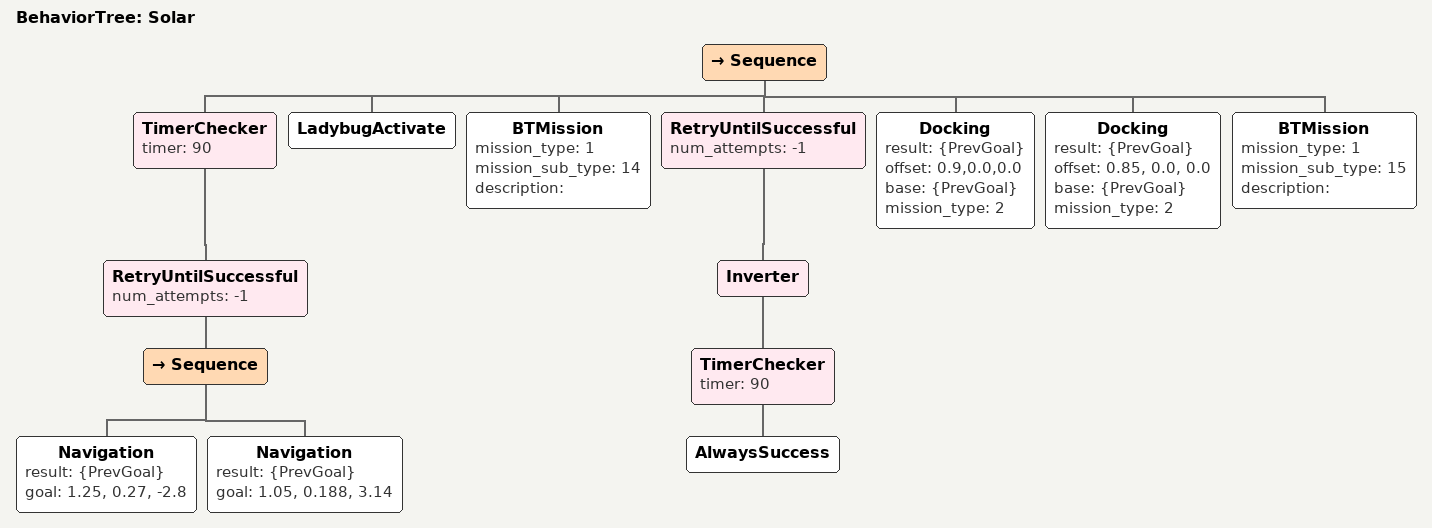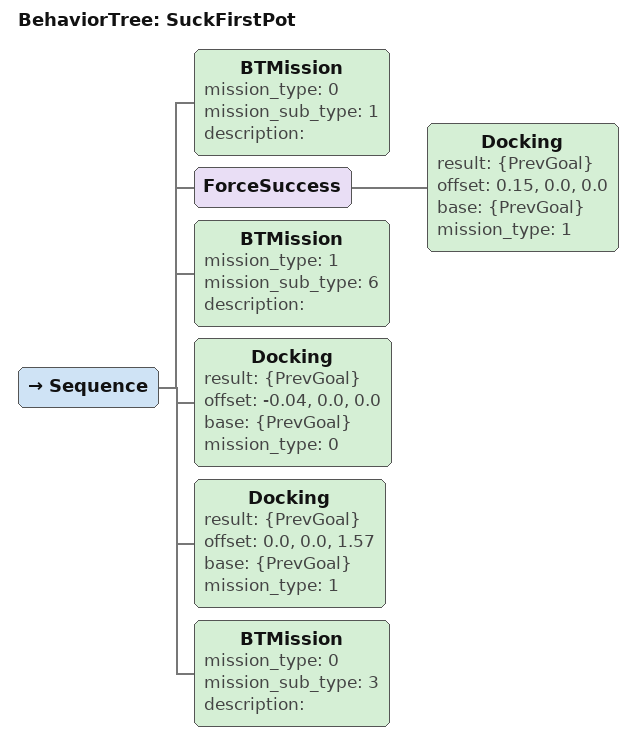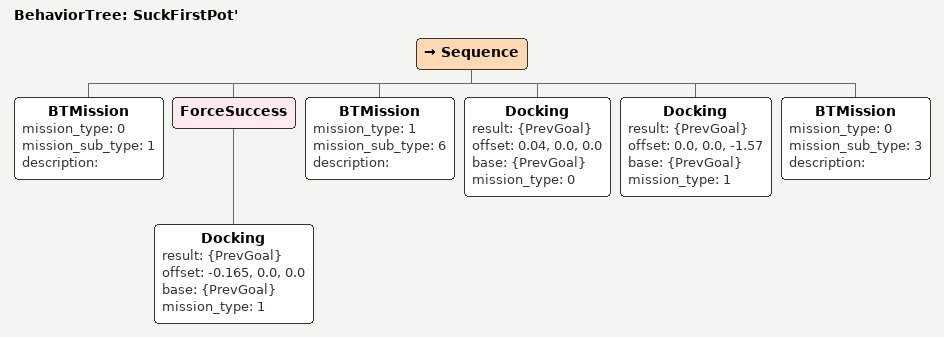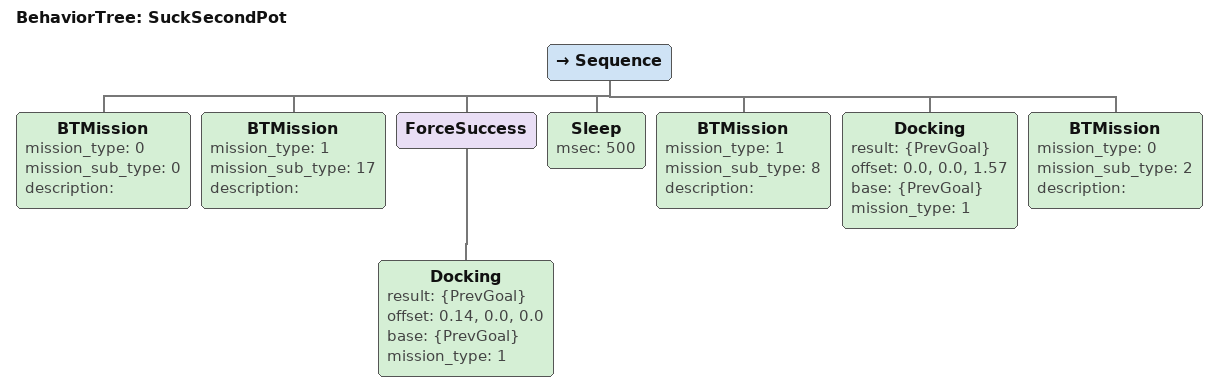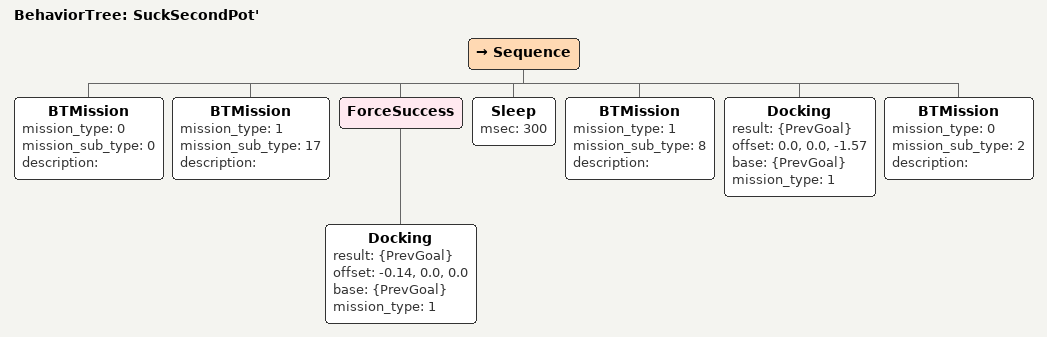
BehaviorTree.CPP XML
<BehaviorTree ID="Solar">
  <Sequence>
    <TimerChecker timer="90">
      <RetryUntilSuccessful num_attempts="-1">
        <Sequence>
          <Navigation result="{PrevGoal}" goal="1.25, 0.27, -2.8"/>
          <Navigation result="{PrevGoal}" goal="1.05, 0.188, 3.14"/>
        </Sequence>
      </RetryUntilSuccessful>
    </TimerChecker>
    <LadybugActivate/>
    <BTMission mission_type="1" mission_sub_type="14" description=""/>
    <RetryUntilSuccessful num_attempts="-1">
      <Inverter>
        <TimerChecker timer="90">
          <AlwaysSuccess/>
        </TimerChecker>
      </Inverter>
    </RetryUntilSuccessful>
    <Docking result="{PrevGoal}" offset="0.9,0.0,0.0" base="{PrevGoal}" mission_type="2"/>
    <Docking result="{PrevGoal}" offset="0.85, 0.0, 0.0" base="{PrevGoal}" mission_type="2"/>
    <BTMission mission_type="1" mission_sub_type="15" description=""/>
  </Sequence>
</BehaviorTree>

<BehaviorTree ID="SuckFirstPot">
  <Sequence>
    <BTMission mission_type="0" mission_sub_type="1" description=""/>
    <ForceSuccess>
      <Docking result="{PrevGoal}" offset="0.15, 0.0, 0.0" base="{PrevGoal}" mission_type="1"/>
    </ForceSuccess>
    <BTMission mission_type="1" mission_sub_type="6" description=""/>
    <Docking result="{PrevGoal}" offset="-0.04, 0.0, 0.0" base="{PrevGoal}" mission_type="0"/>
    <Docking result="{PrevGoal}" offset="0.0, 0.0, 1.57" base="{PrevGoal}" mission_type="1"/>
    <BTMission mission_type="0" mission_sub_type="3" description=""/>
  </Sequence>
</BehaviorTree>

<BehaviorTree ID="SuckFirstPot'">
  <Sequence>
    <BTMission mission_type="0" mission_sub_type="1" description=""/>
    <ForceSuccess>
      <Docking result="{PrevGoal}" offset="-0.165, 0.0, 0.0" base="{PrevGoal}" mission_type="1"/>
    </ForceSuccess>
    <BTMission mission_type="1" mission_sub_type="6" description=""/>
    <Docking result="{PrevGoal}" offset="0.04, 0.0, 0.0" base="{PrevGoal}" mission_type="0"/>
    <Docking result="{PrevGoal}" offset="0.0, 0.0, -1.57" base="{PrevGoal}" mission_type="1"/>
    <BTMission mission_type="0" mission_sub_type="3" description=""/>
  </Sequence>
</BehaviorTree>

<BehaviorTree ID="SuckSecondPot">
  <Sequence>
    <BTMission mission_type="0" mission_sub_type="0" description=""/>
    <BTMission mission_type="1" mission_sub_type="17" description=""/>
    <ForceSuccess>
      <Docking result="{PrevGoal}" offset="0.14, 0.0, 0.0" base="{PrevGoal}" mission_type="1"/>
    </ForceSuccess>
    <Sleep msec="500"/>
    <BTMission mission_type="1" mission_sub_type="8" description=""/>
    <Docking result="{PrevGoal}" offset="0.0, 0.0, 1.57" base="{PrevGoal}" mission_type="1"/>
    <BTMission mission_type="0" mission_sub_type="2" description=""/>
  </Sequence>
</BehaviorTree>

<BehaviorTree ID="SuckSecondPot'">
  <Sequence>
    <BTMission mission_type="0" mission_sub_type="0" description=""/>
    <BTMission mission_type="1" mission_sub_type="17" description=""/>
    <ForceSuccess>
      <Docking result="{PrevGoal}" offset="-0.14, 0.0, 0.0" base="{PrevGoal}" mission_type="1"/>
    </ForceSuccess>
    <Sleep msec="300"/>
    <BTMission mission_type="1" mission_sub_type="8" description=""/>
    <Docking result="{PrevGoal}" offset="0.0, 0.0, -1.57" base="{PrevGoal}" mission_type="1"/>
    <BTMission mission_type="0" mission_sub_type="2" description=""/>
  </Sequence>
</BehaviorTree>
